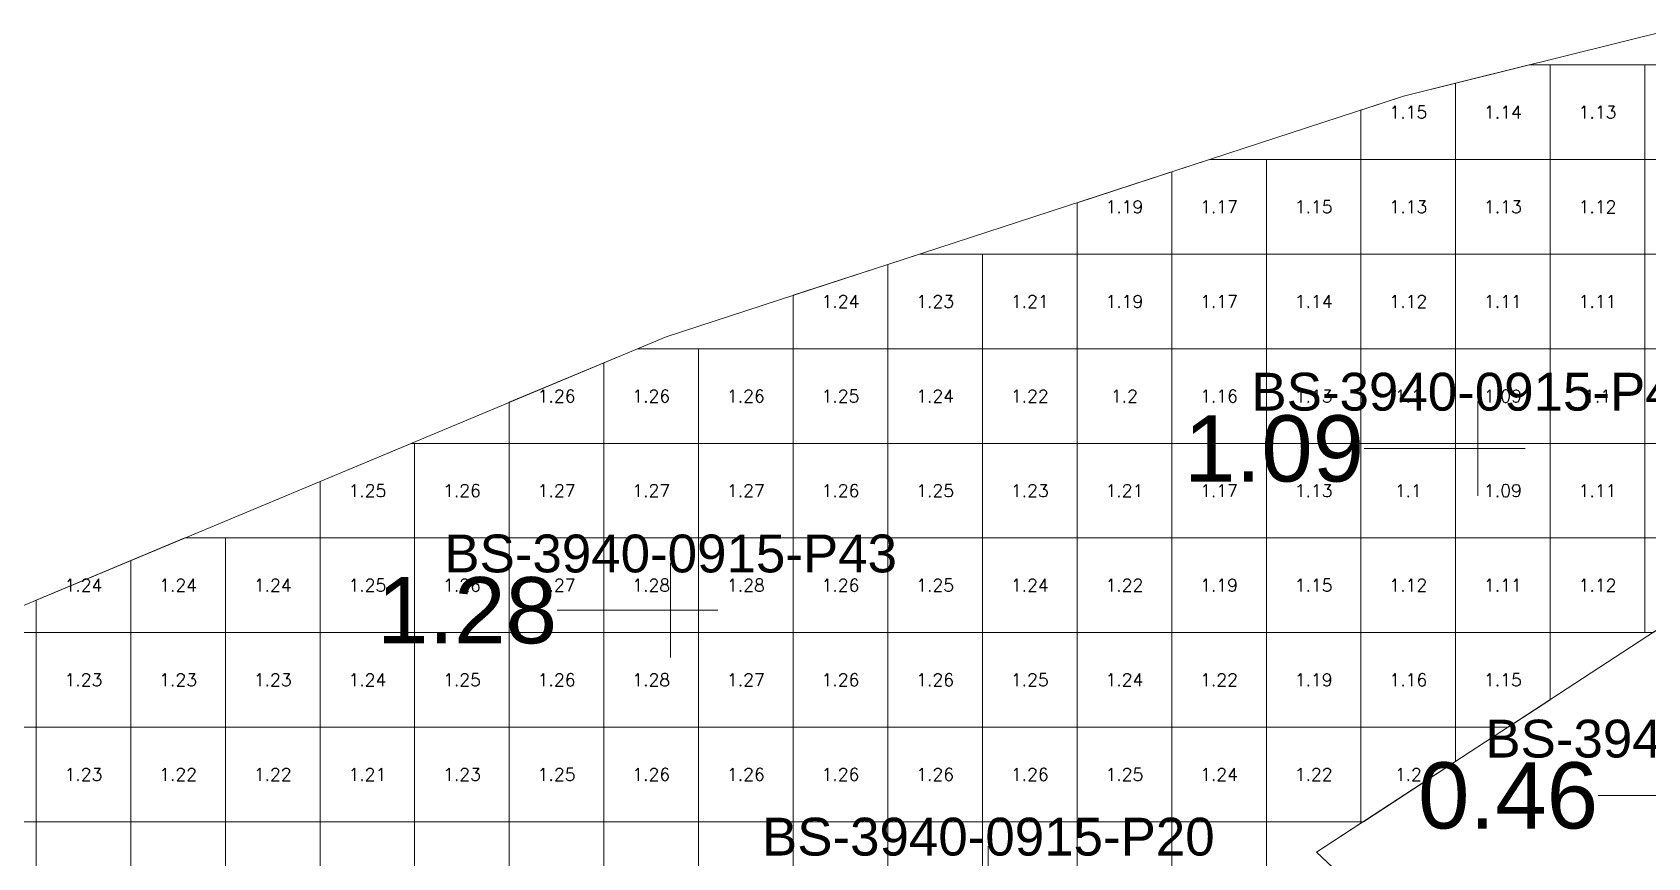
# Model space of a CAD drawing. Header units: inches. Extents: x 470001 to 470123, y 4349638 to 4349734.
# Drawn here: x 470010.58 to 470027.65, y 4349646.82 to 4349655.55 of the extents above; entities that cross this region are included whole.
import ezdxf
from ezdxf.enums import TextEntityAlignment as Align

# ---------------------------------------------------------------- set-up
doc = ezdxf.new("R2010")
doc.units = ezdxf.units.IN
doc.header["$MEASUREMENT"] = 0
for name, color, linetype, lineweight in [('点', 7, 'Continuous', 0), ('爆区方格网', 7, 'Continuous', 0), ('线条', 7, 'Continuous', 0), ('钻孔', 7, 'Continuous', 0)]:
    doc.layers.add(name, color=color, linetype=linetype, lineweight=lineweight)
doc.styles.add('3dmine_textStyle_1', font='txt.shx', dxfattribs={"height": 1, "bigfont": 'gbcbig.shx'})
doc.styles.add('3dmine_textStyle_2', font='arial.ttf', dxfattribs={"height": 1})

msp = doc.modelspace()

# ---------------------------------------------------------------- hatches: boundary and pattern name
at = {"layer": '钻孔', "linetype": 'Continuous', "lineweight": 0, "true_color": 0x0000ff, "extrusion": (0, 1, 0)}
for points in [[(-470026.853, 3929.732), (-470025.853, 3929.732), (-470025.853, 3939.732), (-470026.853, 3939.732)], [(-470018.324, 3929.734), (-470017.324, 3929.734), (-470017.324, 3938.734), (-470018.324, 3938.734)]]:
    msp.add_hatch(color=5, dxfattribs=at).paths.add_polyline_path(points, flags=0)

# ---------------------------------------------------------------- linework, layer by layer
at = {"color": 7, "linetype": 'Continuous', "lineweight": 0, "elevation": 3935.364}
msp.add_lwpolyline([(470000.618, 4349644.028), (470003.426, 4349640.811), (470006.746, 4349640.564), (470011.725, 4349638.697), (470020.866, 4349638.2), (470021.897, 4349640.896), (470023.219, 4349642.756), (470026.249, 4349644.911), (470024.15, 4349646.879), (470028.158, 4349649.496), (470031.686, 4349647.744), (470032.425, 4349648.437), (470035.13, 4349650.711), (470042.09, 4349652.708), (470042.09, 4349652.708), (470041.308, 4349654.163), (470040.661, 4349658.519), (470031.336, 4349656.433), (470025.068, 4349654.87), (470017.277, 4349652.328), (470006.69, 4349647.902), (470003.474, 4349646.45), (470000.618, 4349644.028)], dxfattribs=at)
at = {"layer": '点', "color": 138, "linetype": 'Continuous', "lineweight": 0, "true_color": 0x004c4c}
for points, elevation in [([(470025.853, 4349650.647), (470025.853, 4349651.647)], 3939.732), ([(470026.353, 4349651.147), (470025.353, 4349651.147)], 3939.732), ([(470017.324, 4349648.937), (470017.324, 4349649.937)], 3938.734), ([(470017.824, 4349649.437), (470016.824, 4349649.437)], 3938.734), ([(470020.681, 4349645.944), (470020.681, 4349646.944)], 3938.998)]:
    msp.add_lwpolyline(points, dxfattribs=dict(at, elevation=elevation))
at = {"layer": '爆区方格网', "color": 5, "linetype": 'Continuous', "lineweight": 0, "true_color": 0x0000ff, "elevation": 3938.734}
for points in [[(470026.619, 4349654.201), (470025.619, 4349654.201), (470025.619, 4349655.007), (470026.396, 4349655.201), (470026.619, 4349655.201), (470026.619, 4349654.201)], [(470027.619, 4349654.201), (470026.619, 4349654.201), (470026.619, 4349655.201), (470027.619, 4349655.201), (470027.619, 4349654.201)], [(470028.619, 4349654.201), (470027.619, 4349654.201), (470027.619, 4349655.201), (470028.619, 4349655.201), (470028.619, 4349654.201)], [(470025.619, 4349654.201), (470024.619, 4349654.201), (470024.619, 4349654.724), (470025.068, 4349654.87), (470025.619, 4349655.007), (470025.619, 4349654.201)], [(470023.619, 4349653.201), (470022.619, 4349653.201), (470022.619, 4349654.071), (470023.018, 4349654.201), (470023.619, 4349654.201), (470023.619, 4349653.201)], [(470024.619, 4349653.201), (470023.619, 4349653.201), (470023.619, 4349654.201), (470024.619, 4349654.201), (470024.619, 4349653.201)], [(470025.619, 4349653.201), (470024.619, 4349653.201), (470024.619, 4349654.201), (470025.619, 4349654.201), (470025.619, 4349653.201)], [(470026.619, 4349653.201), (470025.619, 4349653.201), (470025.619, 4349654.201), (470026.619, 4349654.201), (470026.619, 4349653.201)], [(470027.619, 4349653.201), (470026.619, 4349653.201), (470026.619, 4349654.201), (470027.619, 4349654.201), (470027.619, 4349653.201)], [(470028.619, 4349653.201), (470027.619, 4349653.201), (470027.619, 4349654.201), (470028.619, 4349654.201), (470028.619, 4349653.201)], [(470022.619, 4349653.201), (470021.619, 4349653.201), (470021.619, 4349653.745), (470022.619, 4349654.071), (470022.619, 4349653.201)], [(470019.619, 4349652.201), (470018.619, 4349652.201), (470018.619, 4349652.766), (470019.619, 4349653.092), (470019.619, 4349652.201)], [(470020.619, 4349652.201), (470019.619, 4349652.201), (470019.619, 4349653.092), (470019.953, 4349653.201), (470020.619, 4349653.201), (470020.619, 4349652.201)], [(470021.619, 4349652.201), (470020.619, 4349652.201), (470020.619, 4349653.201), (470021.619, 4349653.201), (470021.619, 4349652.201)], [(470022.619, 4349652.201), (470021.619, 4349652.201), (470021.619, 4349653.201), (470022.619, 4349653.201), (470022.619, 4349652.201)], [(470023.619, 4349652.201), (470022.619, 4349652.201), (470022.619, 4349653.201), (470023.619, 4349653.201), (470023.619, 4349652.201)], [(470024.619, 4349652.201), (470023.619, 4349652.201), (470023.619, 4349653.201), (470024.619, 4349653.201), (470024.619, 4349652.201)], [(470025.619, 4349652.201), (470024.619, 4349652.201), (470024.619, 4349653.201), (470025.619, 4349653.201), (470025.619, 4349652.201)], [(470026.619, 4349652.201), (470025.619, 4349652.201), (470025.619, 4349653.201), (470026.619, 4349653.201), (470026.619, 4349652.201)], [(470027.619, 4349652.201), (470026.619, 4349652.201), (470026.619, 4349653.201), (470027.619, 4349653.201), (470027.619, 4349652.201)], [(470028.619, 4349652.201), (470027.619, 4349652.201), (470027.619, 4349653.201), (470028.619, 4349653.201), (470028.619, 4349652.201)], [(470017.619, 4349651.201), (470016.619, 4349651.201), (470016.619, 4349652.053), (470016.973, 4349652.201), (470017.619, 4349652.201), (470017.619, 4349651.201)], [(470018.619, 4349651.201), (470017.619, 4349651.201), (470017.619, 4349652.201), (470018.619, 4349652.201), (470018.619, 4349651.201)], [(470019.619, 4349651.201), (470018.619, 4349651.201), (470018.619, 4349652.201), (470019.619, 4349652.201), (470019.619, 4349651.201)], [(470020.619, 4349651.201), (470019.619, 4349651.201), (470019.619, 4349652.201), (470020.619, 4349652.201), (470020.619, 4349651.201)], [(470021.619, 4349651.201), (470020.619, 4349651.201), (470020.619, 4349652.201), (470021.619, 4349652.201), (470021.619, 4349651.201)], [(470022.619, 4349651.201), (470021.619, 4349651.201), (470021.619, 4349652.201), (470022.619, 4349652.201), (470022.619, 4349651.201)], [(470023.619, 4349651.201), (470022.619, 4349651.201), (470022.619, 4349652.201), (470023.619, 4349652.201), (470023.619, 4349651.201)], [(470024.619, 4349651.201), (470023.619, 4349651.201), (470023.619, 4349652.201), (470024.619, 4349652.201), (470024.619, 4349651.201)], [(470025.619, 4349651.201), (470024.619, 4349651.201), (470024.619, 4349652.201), (470025.619, 4349652.201), (470025.619, 4349651.201)], [(470026.619, 4349651.201), (470025.619, 4349651.201), (470025.619, 4349652.201), (470026.619, 4349652.201), (470026.619, 4349651.201)], [(470027.619, 4349651.201), (470026.619, 4349651.201), (470026.619, 4349652.201), (470027.619, 4349652.201), (470027.619, 4349651.201)], [(470028.619, 4349651.201), (470027.619, 4349651.201), (470027.619, 4349652.201), (470028.619, 4349652.201), (470028.619, 4349651.201)], [(470016.619, 4349651.201), (470015.619, 4349651.201), (470015.619, 4349651.635), (470016.619, 4349652.053), (470016.619, 4349651.201)], [(470014.619, 4349650.201), (470013.619, 4349650.201), (470013.619, 4349650.799), (470014.581, 4349651.201), (470014.619, 4349651.201), (470014.619, 4349650.201)], [(470015.619, 4349650.201), (470014.619, 4349650.201), (470014.619, 4349651.201), (470015.619, 4349651.201), (470015.619, 4349650.201)], [(470016.619, 4349650.201), (470015.619, 4349650.201), (470015.619, 4349651.201), (470016.619, 4349651.201), (470016.619, 4349650.201)], [(470017.619, 4349650.201), (470016.619, 4349650.201), (470016.619, 4349651.201), (470017.619, 4349651.201), (470017.619, 4349650.201)], [(470018.619, 4349650.201), (470017.619, 4349650.201), (470017.619, 4349651.201), (470018.619, 4349651.201), (470018.619, 4349650.201)], [(470019.619, 4349650.201), (470018.619, 4349650.201), (470018.619, 4349651.201), (470019.619, 4349651.201), (470019.619, 4349650.201)], [(470020.619, 4349650.201), (470019.619, 4349650.201), (470019.619, 4349651.201), (470020.619, 4349651.201), (470020.619, 4349650.201)], [(470021.619, 4349650.201), (470020.619, 4349650.201), (470020.619, 4349651.201), (470021.619, 4349651.201), (470021.619, 4349650.201)], [(470022.619, 4349650.201), (470021.619, 4349650.201), (470021.619, 4349651.201), (470022.619, 4349651.201), (470022.619, 4349650.201)], [(470023.619, 4349650.201), (470022.619, 4349650.201), (470022.619, 4349651.201), (470023.619, 4349651.201), (470023.619, 4349650.201)], [(470024.619, 4349650.201), (470023.619, 4349650.201), (470023.619, 4349651.201), (470024.619, 4349651.201), (470024.619, 4349650.201)], [(470025.619, 4349650.201), (470024.619, 4349650.201), (470024.619, 4349651.201), (470025.619, 4349651.201), (470025.619, 4349650.201)], [(470026.619, 4349650.201), (470025.619, 4349650.201), (470025.619, 4349651.201), (470026.619, 4349651.201), (470026.619, 4349650.201)], [(470027.619, 4349650.201), (470026.619, 4349650.201), (470026.619, 4349651.201), (470027.619, 4349651.201), (470027.619, 4349650.201)], [(470028.619, 4349650.201), (470027.619, 4349650.201), (470027.619, 4349651.201), (470028.619, 4349651.201), (470028.619, 4349650.201)], [(470012.619, 4349649.201), (470011.619, 4349649.201), (470011.619, 4349649.963), (470012.189, 4349650.201), (470012.619, 4349650.201), (470012.619, 4349649.201)], [(470013.619, 4349649.201), (470012.619, 4349649.201), (470012.619, 4349650.201), (470013.619, 4349650.201), (470013.619, 4349649.201)], [(470014.619, 4349649.201), (470013.619, 4349649.201), (470013.619, 4349650.201), (470014.619, 4349650.201), (470014.619, 4349649.201)], [(470015.619, 4349649.201), (470014.619, 4349649.201), (470014.619, 4349650.201), (470015.619, 4349650.201), (470015.619, 4349649.201)], [(470016.619, 4349649.201), (470015.619, 4349649.201), (470015.619, 4349650.201), (470016.619, 4349650.201), (470016.619, 4349649.201)], [(470017.619, 4349649.201), (470016.619, 4349649.201), (470016.619, 4349650.201), (470017.619, 4349650.201), (470017.619, 4349649.201)], [(470018.619, 4349649.201), (470017.619, 4349649.201), (470017.619, 4349650.201), (470018.619, 4349650.201), (470018.619, 4349649.201)], [(470019.619, 4349649.201), (470018.619, 4349649.201), (470018.619, 4349650.201), (470019.619, 4349650.201), (470019.619, 4349649.201)], [(470020.619, 4349649.201), (470019.619, 4349649.201), (470019.619, 4349650.201), (470020.619, 4349650.201), (470020.619, 4349649.201)], [(470021.619, 4349649.201), (470020.619, 4349649.201), (470020.619, 4349650.201), (470021.619, 4349650.201), (470021.619, 4349649.201)], [(470022.619, 4349649.201), (470021.619, 4349649.201), (470021.619, 4349650.201), (470022.619, 4349650.201), (470022.619, 4349649.201)], [(470023.619, 4349649.201), (470022.619, 4349649.201), (470022.619, 4349650.201), (470023.619, 4349650.201), (470023.619, 4349649.201)], [(470024.619, 4349649.201), (470023.619, 4349649.201), (470023.619, 4349650.201), (470024.619, 4349650.201), (470024.619, 4349649.201)], [(470025.619, 4349649.201), (470024.619, 4349649.201), (470024.619, 4349650.201), (470025.619, 4349650.201), (470025.619, 4349649.201)], [(470026.619, 4349649.201), (470025.619, 4349649.201), (470025.619, 4349650.201), (470026.619, 4349650.201), (470026.619, 4349649.201)], [(470027.619, 4349649.201), (470026.619, 4349649.201), (470026.619, 4349650.201), (470027.619, 4349650.201), (470027.619, 4349649.201)], [(470028.619, 4349649.267), (470028.158, 4349649.496), (470027.706, 4349649.201), (470027.619, 4349649.201), (470027.619, 4349650.201), (470028.619, 4349650.201), (470028.619, 4349649.267)], [(470011.619, 4349649.201), (470010.619, 4349649.201), (470010.619, 4349649.545), (470011.619, 4349649.963), (470011.619, 4349649.201)], [(470010.619, 4349648.201), (470009.619, 4349648.201), (470009.619, 4349649.127), (470009.797, 4349649.201), (470010.619, 4349649.201), (470010.619, 4349648.201)], [(470011.619, 4349648.201), (470010.619, 4349648.201), (470010.619, 4349649.201), (470011.619, 4349649.201), (470011.619, 4349648.201)], [(470012.619, 4349648.201), (470011.619, 4349648.201), (470011.619, 4349649.201), (470012.619, 4349649.201), (470012.619, 4349648.201)], [(470013.619, 4349648.201), (470012.619, 4349648.201), (470012.619, 4349649.201), (470013.619, 4349649.201), (470013.619, 4349648.201)], [(470014.619, 4349648.201), (470013.619, 4349648.201), (470013.619, 4349649.201), (470014.619, 4349649.201), (470014.619, 4349648.201)], [(470015.619, 4349648.201), (470014.619, 4349648.201), (470014.619, 4349649.201), (470015.619, 4349649.201), (470015.619, 4349648.201)], [(470016.619, 4349648.201), (470015.619, 4349648.201), (470015.619, 4349649.201), (470016.619, 4349649.201), (470016.619, 4349648.201)], [(470017.619, 4349648.201), (470016.619, 4349648.201), (470016.619, 4349649.201), (470017.619, 4349649.201), (470017.619, 4349648.201)], [(470018.619, 4349648.201), (470017.619, 4349648.201), (470017.619, 4349649.201), (470018.619, 4349649.201), (470018.619, 4349648.201)], [(470019.619, 4349648.201), (470018.619, 4349648.201), (470018.619, 4349649.201), (470019.619, 4349649.201), (470019.619, 4349648.201)], [(470020.619, 4349648.201), (470019.619, 4349648.201), (470019.619, 4349649.201), (470020.619, 4349649.201), (470020.619, 4349648.201)], [(470021.619, 4349648.201), (470020.619, 4349648.201), (470020.619, 4349649.201), (470021.619, 4349649.201), (470021.619, 4349648.201)], [(470022.619, 4349648.201), (470021.619, 4349648.201), (470021.619, 4349649.201), (470022.619, 4349649.201), (470022.619, 4349648.201)], [(470023.619, 4349648.201), (470022.619, 4349648.201), (470022.619, 4349649.201), (470023.619, 4349649.201), (470023.619, 4349648.201)], [(470024.619, 4349648.201), (470023.619, 4349648.201), (470023.619, 4349649.201), (470024.619, 4349649.201), (470024.619, 4349648.201)], [(470025.619, 4349648.201), (470024.619, 4349648.201), (470024.619, 4349649.201), (470025.619, 4349649.201), (470025.619, 4349648.201)], [(470026.619, 4349648.491), (470026.175, 4349648.201), (470025.619, 4349648.201), (470025.619, 4349649.201), (470026.619, 4349649.201), (470026.619, 4349648.491)], [(470010.619, 4349647.201), (470009.619, 4349647.201), (470009.619, 4349648.201), (470010.619, 4349648.201), (470010.619, 4349647.201)], [(470011.619, 4349647.201), (470010.619, 4349647.201), (470010.619, 4349648.201), (470011.619, 4349648.201), (470011.619, 4349647.201)], [(470012.619, 4349647.201), (470011.619, 4349647.201), (470011.619, 4349648.201), (470012.619, 4349648.201), (470012.619, 4349647.201)], [(470013.619, 4349647.201), (470012.619, 4349647.201), (470012.619, 4349648.201), (470013.619, 4349648.201), (470013.619, 4349647.201)], [(470014.619, 4349647.201), (470013.619, 4349647.201), (470013.619, 4349648.201), (470014.619, 4349648.201), (470014.619, 4349647.201)], [(470015.619, 4349647.201), (470014.619, 4349647.201), (470014.619, 4349648.201), (470015.619, 4349648.201), (470015.619, 4349647.201)], [(470016.619, 4349647.201), (470015.619, 4349647.201), (470015.619, 4349648.201), (470016.619, 4349648.201), (470016.619, 4349647.201)], [(470017.619, 4349647.201), (470016.619, 4349647.201), (470016.619, 4349648.201), (470017.619, 4349648.201), (470017.619, 4349647.201)], [(470018.619, 4349647.201), (470017.619, 4349647.201), (470017.619, 4349648.201), (470018.619, 4349648.201), (470018.619, 4349647.201)], [(470019.619, 4349647.201), (470018.619, 4349647.201), (470018.619, 4349648.201), (470019.619, 4349648.201), (470019.619, 4349647.201)], [(470020.619, 4349647.201), (470019.619, 4349647.201), (470019.619, 4349648.201), (470020.619, 4349648.201), (470020.619, 4349647.201)], [(470021.619, 4349647.201), (470020.619, 4349647.201), (470020.619, 4349648.201), (470021.619, 4349648.201), (470021.619, 4349647.201)], [(470022.619, 4349647.201), (470021.619, 4349647.201), (470021.619, 4349648.201), (470022.619, 4349648.201), (470022.619, 4349647.201)], [(470023.619, 4349647.201), (470022.619, 4349647.201), (470022.619, 4349648.201), (470023.619, 4349648.201), (470023.619, 4349647.201)], [(470024.619, 4349647.201), (470023.619, 4349647.201), (470023.619, 4349648.201), (470024.619, 4349648.201), (470024.619, 4349647.201)], [(470025.619, 4349647.838), (470024.644, 4349647.201), (470024.619, 4349647.201), (470024.619, 4349648.201), (470025.619, 4349648.201), (470025.619, 4349647.838)], [(470010.619, 4349646.201), (470009.619, 4349646.201), (470009.619, 4349647.201), (470010.619, 4349647.201), (470010.619, 4349646.201)], [(470011.619, 4349646.201), (470010.619, 4349646.201), (470010.619, 4349647.201), (470011.619, 4349647.201), (470011.619, 4349646.201)], [(470012.619, 4349646.201), (470011.619, 4349646.201), (470011.619, 4349647.201), (470012.619, 4349647.201), (470012.619, 4349646.201)], [(470013.619, 4349646.201), (470012.619, 4349646.201), (470012.619, 4349647.201), (470013.619, 4349647.201), (470013.619, 4349646.201)], [(470014.619, 4349646.201), (470013.619, 4349646.201), (470013.619, 4349647.201), (470014.619, 4349647.201), (470014.619, 4349646.201)], [(470015.619, 4349646.201), (470014.619, 4349646.201), (470014.619, 4349647.201), (470015.619, 4349647.201), (470015.619, 4349646.201)], [(470016.619, 4349646.201), (470015.619, 4349646.201), (470015.619, 4349647.201), (470016.619, 4349647.201), (470016.619, 4349646.201)], [(470017.619, 4349646.201), (470016.619, 4349646.201), (470016.619, 4349647.201), (470017.619, 4349647.201), (470017.619, 4349646.201)], [(470018.619, 4349646.201), (470017.619, 4349646.201), (470017.619, 4349647.201), (470018.619, 4349647.201), (470018.619, 4349646.201)], [(470019.619, 4349646.201), (470018.619, 4349646.201), (470018.619, 4349647.201), (470019.619, 4349647.201), (470019.619, 4349646.201)], [(470020.619, 4349646.201), (470019.619, 4349646.201), (470019.619, 4349647.201), (470020.619, 4349647.201), (470020.619, 4349646.201)], [(470021.619, 4349646.201), (470020.619, 4349646.201), (470020.619, 4349647.201), (470021.619, 4349647.201), (470021.619, 4349646.201)], [(470022.619, 4349646.201), (470021.619, 4349646.201), (470021.619, 4349647.201), (470022.619, 4349647.201), (470022.619, 4349646.201)], [(470023.619, 4349646.201), (470022.619, 4349646.201), (470022.619, 4349647.201), (470023.619, 4349647.201), (470023.619, 4349646.201)], [(470024.619, 4349647.185), (470024.15, 4349646.879), (470024.619, 4349646.44), (470024.619, 4349646.201), (470023.619, 4349646.201), (470023.619, 4349647.201), (470024.619, 4349647.201), (470024.619, 4349647.185)]]:
    msp.add_lwpolyline(points, dxfattribs=at)
at = {"layer": '线条', "color": 138, "linetype": 'Continuous', "lineweight": 0, "true_color": 0x004c4c}
for points, elevation in [([(470025.853, 4349651.147), (470025.853, 4349651.147), (470025.853, 4349651.147)], 3939.732), ([(470017.324, 4349649.437), (470017.324, 4349649.437), (470017.324, 4349649.437)], 3938.734)]:
    msp.add_lwpolyline(points, dxfattribs=dict(at, elevation=elevation))
at = {"layer": '钻孔', "color": 5, "linetype": 'Continuous', "lineweight": 0, "true_color": 0x0000ff}
for points, elevation in [([(470025.853, 4349651.147), (470024.653, 4349651.147)], 3939.732), ([(470025.853, 4349651.147), (470024.653, 4349651.147)], 3929.732), ([(470017.324, 4349649.437), (470016.124, 4349649.437)], 3938.734), ([(470017.324, 4349649.437), (470016.124, 4349649.437)], 3929.734)]:
    msp.add_lwpolyline(points, dxfattribs=dict(at, elevation=elevation))
at = {"layer": '钻孔', "color": 8, "linetype": 'Continuous', "lineweight": 0, "true_color": 0x808080}
for elevation in [3939.775, 3929.775]:
    msp.add_lwpolyline([(470028.325, 4349647.48), (470027.125, 4349647.48)], dxfattribs=dict(at, elevation=elevation))

# ---------------------------------------------------------------- texts
at = {"color": 5, "linetype": 'Continuous', "lineweight": 0, "true_color": 0x0000ff, "style": '3dmine_textStyle_1'}
for s, p in [('1.15', (470025.119, 4349654.701, 3938.734)), ('1.14', (470026.119, 4349654.701, 3938.734)), ('1.13', (470027.119, 4349654.701, 3938.734)), ('1.19', (470022.119, 4349653.701, 3938.734)), ('1.17', (470023.119, 4349653.701, 3938.734)), ('1.15', (470024.119, 4349653.701, 3938.734)), ('1.13', (470025.119, 4349653.701, 3938.734)), ('1.13', (470026.119, 4349653.701, 3938.734)), ('1.12', (470027.119, 4349653.701, 3938.734)), ('1.24', (470019.119, 4349652.701, 3938.734)), ('1.23', (470020.119, 4349652.701, 3938.734)), ('1.21', (470021.119, 4349652.701, 3938.734)), ('1.19', (470022.119, 4349652.701, 3938.734)), ('1.17', (470023.119, 4349652.701, 3938.734)), ('1.14', (470024.119, 4349652.701, 3938.734)), ('1.12', (470025.119, 4349652.701, 3938.734)), ('1.11', (470026.119, 4349652.701, 3938.734)), ('1.11', (470027.119, 4349652.701, 3938.734)), ('1.26', (470016.119, 4349651.701, 3938.734)), ('1.26', (470017.119, 4349651.701, 3938.734)), ('1.26', (470018.119, 4349651.701, 3938.734)), ('1.25', (470019.119, 4349651.701, 3938.734)), ('1.24', (470020.119, 4349651.701, 3938.734)), ('1.22', (470021.119, 4349651.701, 3938.734)), ('1.2', (470022.119, 4349651.701, 3938.734)), ('1.16', (470023.119, 4349651.701, 3938.734)), ('1.13', (470024.119, 4349651.701, 3938.734)), ('1.1', (470025.119, 4349651.701, 3938.734)), ('1.09', (470026.119, 4349651.701, 3938.734)), ('1.1', (470027.119, 4349651.701, 3938.734)), ('1.25', (470014.119, 4349650.701, 3938.734)), ('1.26', (470015.119, 4349650.701, 3938.734)), ('1.27', (470016.119, 4349650.701, 3938.734)), ('1.27', (470017.119, 4349650.701, 3938.734)), ('1.27', (470018.119, 4349650.701, 3938.734)), ('1.26', (470019.119, 4349650.701, 3938.734)), ('1.25', (470020.119, 4349650.701, 3938.734)), ('1.23', (470021.119, 4349650.701, 3938.734)), ('1.21', (470022.119, 4349650.701, 3938.734)), ('1.17', (470023.119, 4349650.701, 3938.734)), ('1.13', (470024.119, 4349650.701, 3938.734)), ('1.1', (470025.119, 4349650.701, 3938.734)), ('1.09', (470026.119, 4349650.701, 3938.734)), ('1.11', (470027.119, 4349650.701, 3938.734)), ('1.24', (470011.119, 4349649.701, 3938.734)), ('1.24', (470012.119, 4349649.701, 3938.734)), ('1.24', (470013.119, 4349649.701, 3938.734)), ('1.25', (470014.119, 4349649.701, 3938.734)), ('1.26', (470015.119, 4349649.701, 3938.734)), ('1.27', (470016.119, 4349649.701, 3938.734)), ('1.28', (470017.119, 4349649.701, 3938.734)), ('1.28', (470018.119, 4349649.701, 3938.734)), ('1.26', (470019.119, 4349649.701, 3938.734)), ('1.25', (470020.119, 4349649.701, 3938.734)), ('1.24', (470021.119, 4349649.701, 3938.734)), ('1.22', (470022.119, 4349649.701, 3938.734)), ('1.19', (470023.119, 4349649.701, 3938.734)), ('1.15', (470024.119, 4349649.701, 3938.734)), ('1.12', (470025.119, 4349649.701, 3938.734)), ('1.11', (470026.119, 4349649.701, 3938.734)), ('1.12', (470027.119, 4349649.701, 3938.734)), ('1.23', (470011.119, 4349648.701, 3938.734)), ('1.23', (470012.119, 4349648.701, 3938.734)), ('1.23', (470013.119, 4349648.701, 3938.734)), ('1.24', (470014.119, 4349648.701, 3938.734)), ('1.25', (470015.119, 4349648.701, 3938.734)), ('1.26', (470016.119, 4349648.701, 3938.734)), ('1.28', (470017.119, 4349648.701, 3938.734)), ('1.27', (470018.119, 4349648.701, 3938.734)), ('1.26', (470019.119, 4349648.701, 3938.734)), ('1.26', (470020.119, 4349648.701, 3938.734)), ('1.25', (470021.119, 4349648.701, 3938.734)), ('1.24', (470022.119, 4349648.701, 3938.734)), ('1.22', (470023.119, 4349648.701, 3938.734)), ('1.19', (470024.119, 4349648.701, 3938.734)), ('1.16', (470025.119, 4349648.701, 3938.734)), ('1.15', (470026.119, 4349648.701, 3938.734)), ('1.23', (470011.119, 4349647.701, 3938.734)), ('1.22', (470012.119, 4349647.701, 3938.734)), ('1.22', (470013.119, 4349647.701, 3938.734)), ('1.21', (470014.119, 4349647.701, 3938.734)), ('1.23', (470015.119, 4349647.701, 3938.734)), ('1.25', (470016.119, 4349647.701, 3938.734)), ('1.26', (470017.119, 4349647.701, 3938.734)), ('1.26', (470018.119, 4349647.701, 3938.734)), ('1.26', (470019.119, 4349647.701, 3938.734)), ('1.26', (470020.119, 4349647.701, 3938.734)), ('1.26', (470021.119, 4349647.701, 3938.734)), ('1.25', (470022.119, 4349647.701, 3938.734)), ('1.24', (470023.119, 4349647.701, 3938.734)), ('1.22', (470024.119, 4349647.701, 3938.734)), ('1.2', (470025.119, 4349647.701, 3938.734))]:
    msp.add_text(s, height=0.1333, dxfattribs=at).set_placement(p, align=Align.MIDDLE_CENTER)
at = {"layer": '钻孔', "color": 138, "linetype": 'Continuous', "lineweight": 0, "true_color": 0x004c4c, "style": '3dmine_textStyle_2'}
for s, p in [('BS-3940-0915-P42', (470025.853, 4349651.547, 3939.732)), ('BS-3940-0915-P43', (470017.324, 4349649.837, 3938.734)), ('BS-3940-0915-P21', (470028.325, 4349647.88, 3939.775)), ('BS-3940-0915-P20', (470020.681, 4349646.844, 3938.998))]:
    msp.add_text(s, height=0.4, dxfattribs=at).set_placement(p, align=Align.CENTER)
at = {"layer": '钻孔', "color": 5, "linetype": 'Continuous', "lineweight": 0, "true_color": 0x0000ff, "style": '3dmine_textStyle_2'}
for s, p in [('1.09', (470024.653, 4349651.147, 3934.732)), ('1.28', (470016.124, 4349649.437, 3934.234))]:
    msp.add_text(s, height=0.7, dxfattribs=at).set_placement(p, align=Align.MIDDLE_RIGHT)
at = {"layer": '钻孔', "color": 8, "linetype": 'Continuous', "lineweight": 0, "true_color": 0x808080, "style": '3dmine_textStyle_2'}
msp.add_text('0.46', height=0.7, dxfattribs=at).set_placement((470027.125, 4349647.48, 3934.775), align=Align.MIDDLE_RIGHT)

doc.saveas('drawing.dxf')
